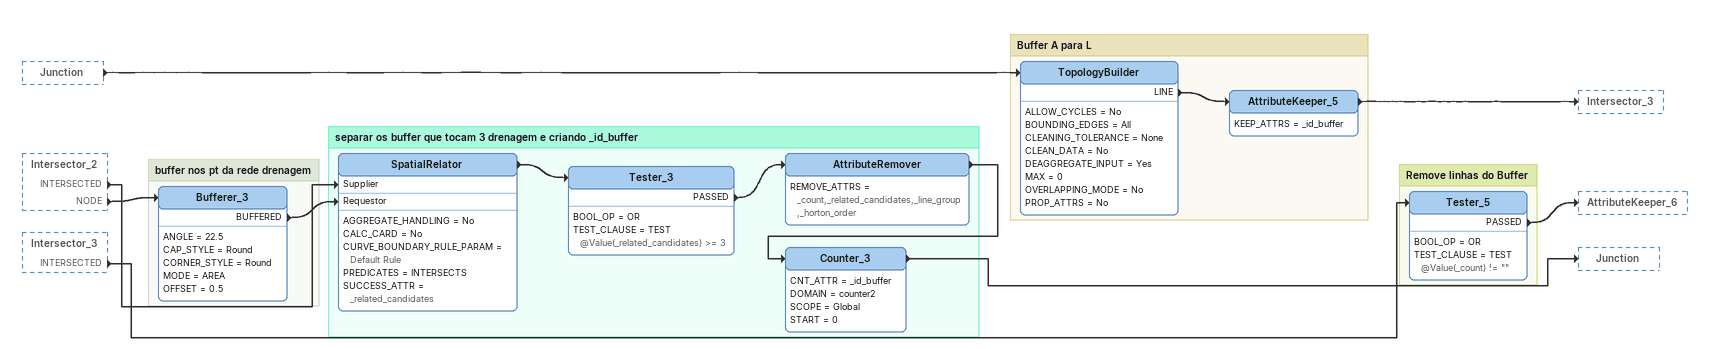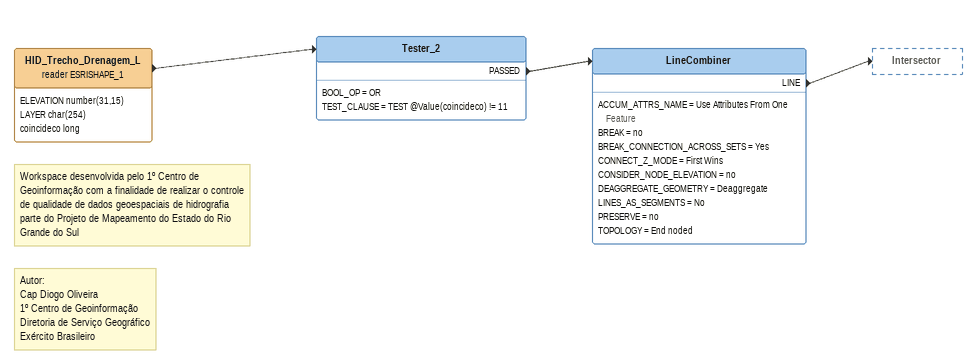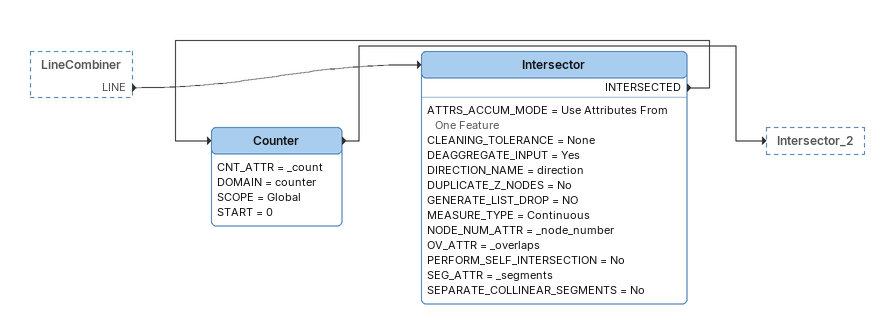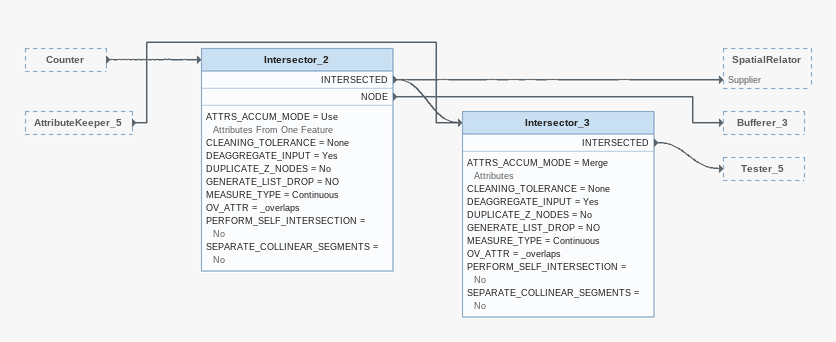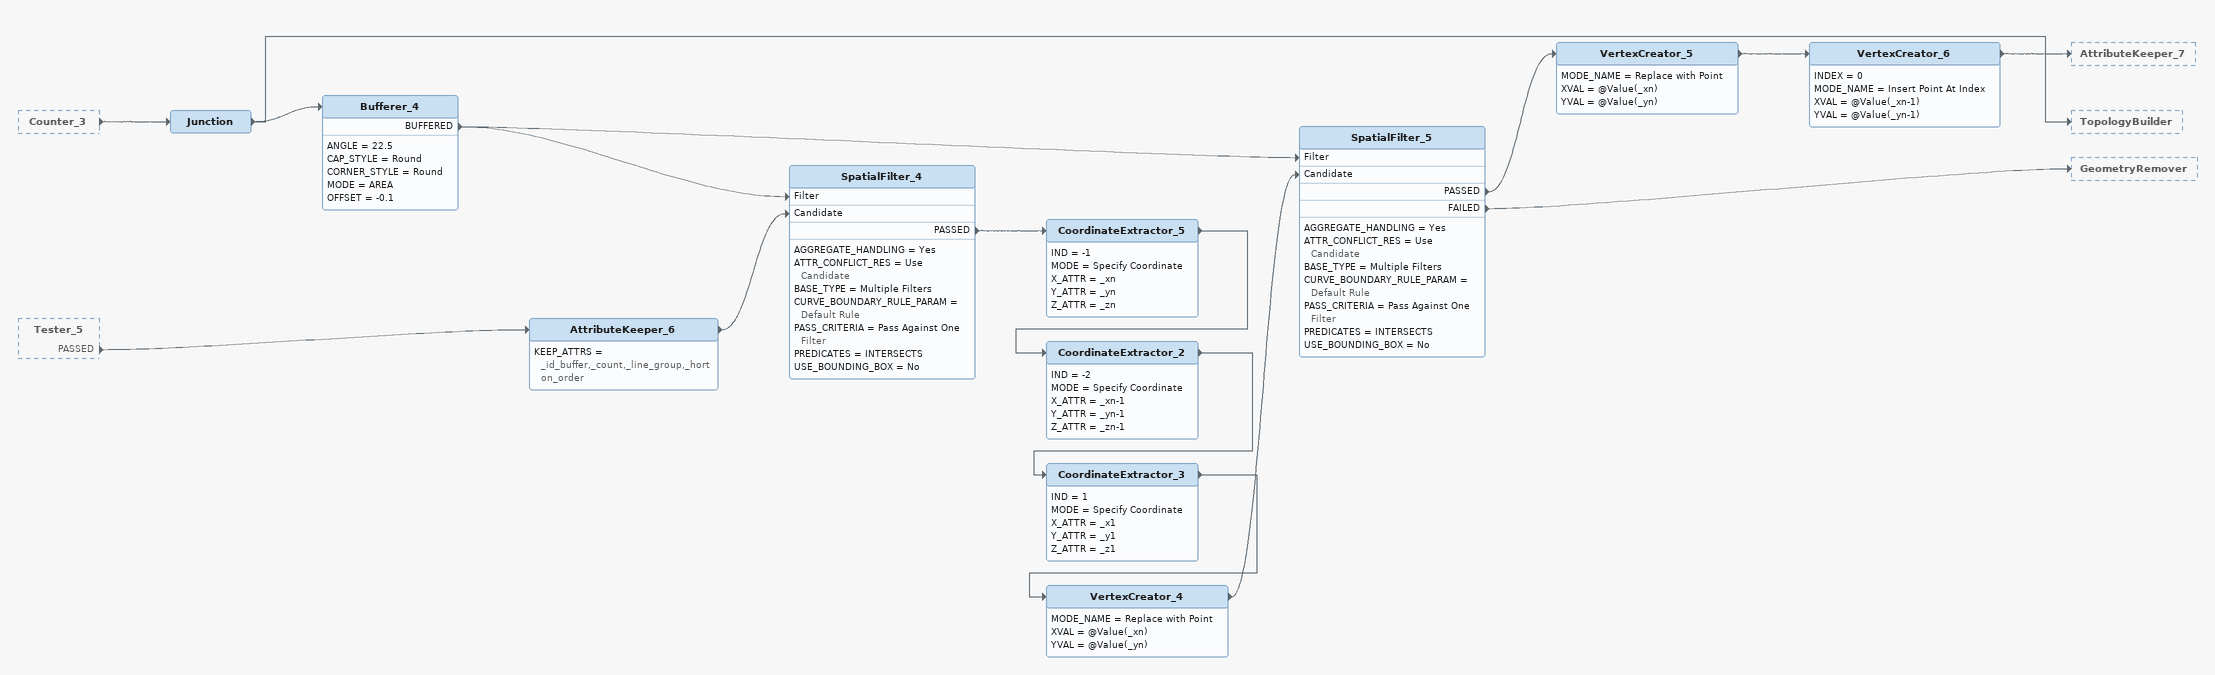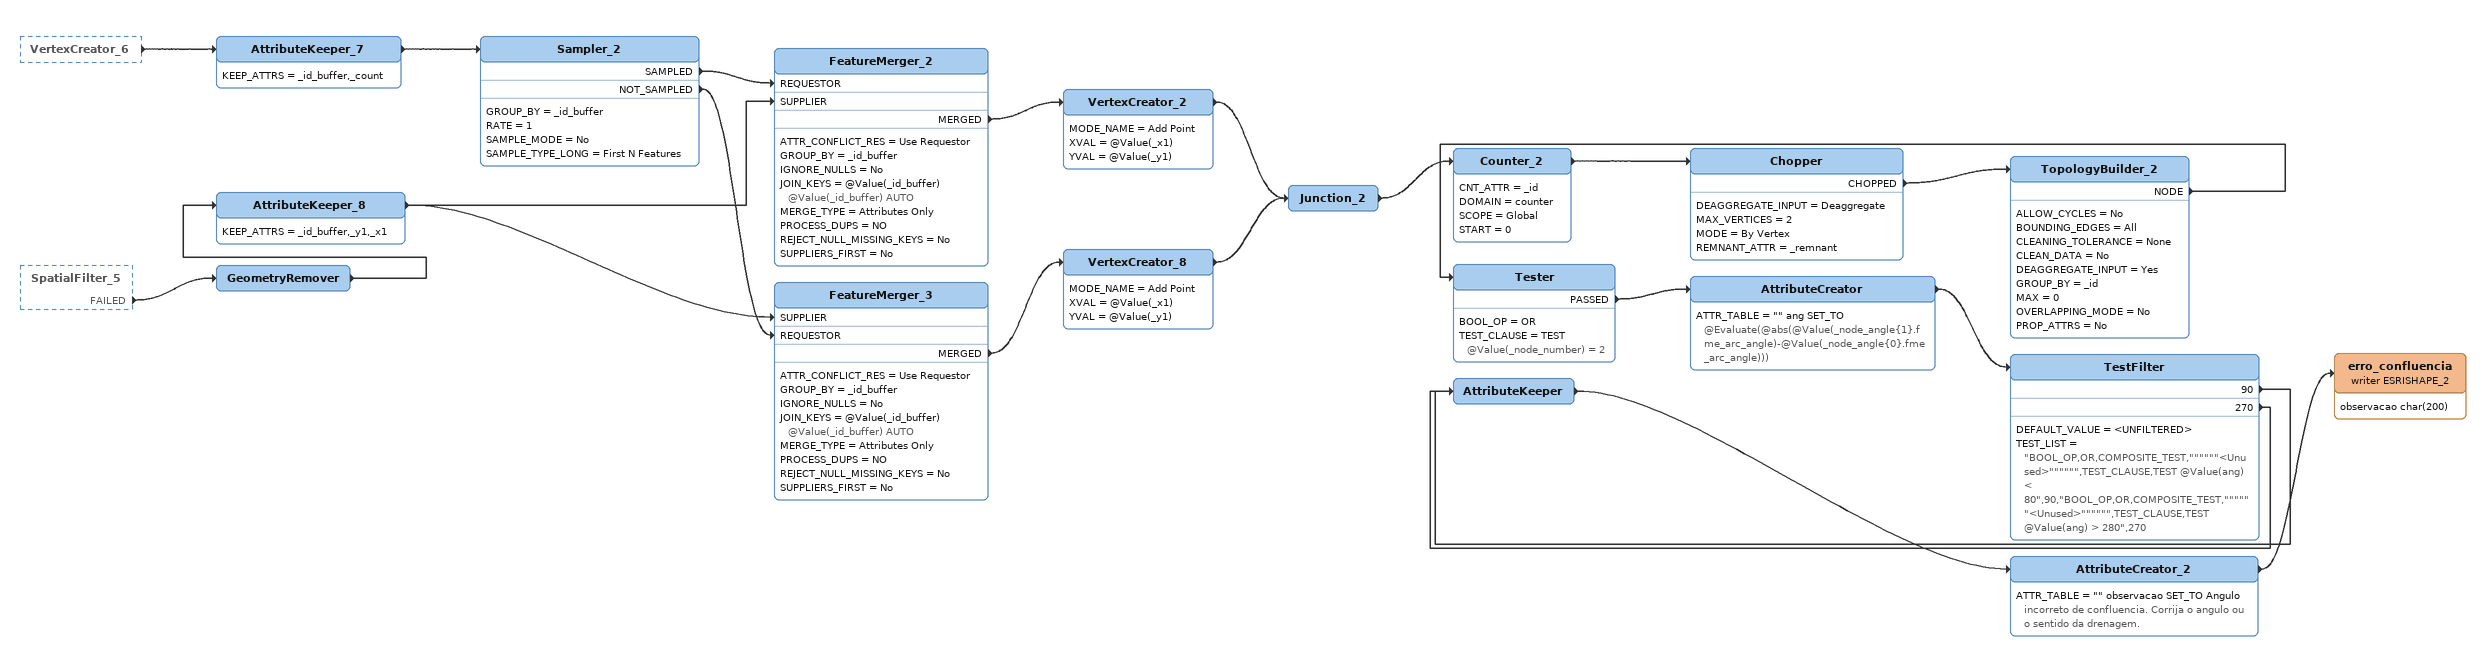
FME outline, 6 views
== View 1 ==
Junction [outside]
    -> TopologyBuilder
Intersector_2 [outside]
    INTERSECTED -> SpatialRelator [Supplier]
    NODE -> Bufferer_3
Intersector_3 [outside]
    INTERSECTED -> Tester_5

Bookmark: buffer nos pt da rede drenagem
Bufferer_3
    ANGLE = 22.5
    CAP_STYLE = Round
    CORNER_STYLE = Round
    MODE = AREA
    OFFSET = 0.5
    BUFFERED -> SpatialRelator [Requestor]

Bookmark: separar os buffer que tocam 3 drenagem e criando _id_buffer
SpatialRelator
    AGGREGATE_HANDLING = No
    CALC_CARD = No
    CURVE_BOUNDARY_RULE_PARAM = Default Rule
    PREDICATES = INTERSECTS
    SUCCESS_ATTR = _related_candidates
    -> Tester_3
Tester_3
    BOOL_OP = OR
    TEST_CLAUSE = TEST @Value(_related_candidates) >= 3
    PASSED -> AttributeRemover
AttributeRemover
    REMOVE_ATTRS = _count,_related_candidates,_line_group,_horton_order
    -> Counter_3
Counter_3
    CNT_ATTR = _id_buffer
    DOMAIN = counter2
    SCOPE = Global
    START = 0
    -> Junction

Bookmark: Buffer A para L
TopologyBuilder
    ALLOW_CYCLES = No
    BOUNDING_EDGES = All
    CLEANING_TOLERANCE = None
    CLEAN_DATA = No
    DEAGGREGATE_INPUT = Yes
    MAX = 0
    OVERLAPPING_MODE = No
    PROP_ATTRS = No
    LINE -> AttributeKeeper_5
AttributeKeeper_5
    KEEP_ATTRS = _id_buffer
    -> Intersector_3

Bookmark: Remove linhas do Buffer
Tester_5
    BOOL_OP = OR
    TEST_CLAUSE = TEST @Value(_count) != ""
    PASSED -> AttributeKeeper_6

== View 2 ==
Note: Workspace desenvolvida pelo 1º Centro de Geoinformação com a finalidade de realizar o controle de qualidade de dados geoespaciais de hidrografia parte do Projeto de Mapeamento do Estado do Rio Grande do Sul
Note: Autor: / Cap Diogo Oliveira / 1º Centro de Geoinformação / Diretoria de Serviço Geográfico / Exército Brasileiro
HID_Trecho_Drenagem_L (reader ESRISHAPE_1)
    attributes: ELEVATION number(31,15), LAYER char(254), coincideco long
    -> Tester_2
Tester_2
    BOOL_OP = OR
    TEST_CLAUSE = TEST @Value(coincideco) != 11
    PASSED -> LineCombiner
LineCombiner
    ACCUM_ATTRS_NAME = Use Attributes From One Feature
    BREAK = no
    BREAK_CONNECTION_ACROSS_SETS = Yes
    CONNECT_Z_MODE = First Wins
    CONSIDER_NODE_ELEVATION = no
    DEAGGREGATE_GEOMETRY = Deaggregate
    LINES_AS_SEGMENTS = No
    PRESERVE = no
    TOPOLOGY = End noded
    LINE -> Intersector

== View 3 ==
LineCombiner [outside]
    LINE -> Intersector
Intersector
    ATTRS_ACCUM_MODE = Use Attributes From One Feature
    CLEANING_TOLERANCE = None
    DEAGGREGATE_INPUT = Yes
    DIRECTION_NAME = direction
    DUPLICATE_Z_NODES = No
    GENERATE_LIST_DROP = NO
    MEASURE_TYPE = Continuous
    NODE_NUM_ATTR = _node_number
    OV_ATTR = _overlaps
    PERFORM_SELF_INTERSECTION = No
    SEG_ATTR = _segments
    SEPARATE_COLLINEAR_SEGMENTS = No
    INTERSECTED -> Counter
Counter
    CNT_ATTR = _count
    DOMAIN = counter
    SCOPE = Global
    START = 0
    -> Intersector_2

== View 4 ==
Counter [outside]
    -> Intersector_2
AttributeKeeper_5 [outside]
    -> Intersector_3
Intersector_2
    ATTRS_ACCUM_MODE = Use Attributes From One Feature
    CLEANING_TOLERANCE = None
    DEAGGREGATE_INPUT = Yes
    DUPLICATE_Z_NODES = No
    GENERATE_LIST_DROP = NO
    MEASURE_TYPE = Continuous
    OV_ATTR = _overlaps
    PERFORM_SELF_INTERSECTION = No
    SEPARATE_COLLINEAR_SEGMENTS = No
    INTERSECTED -> Intersector_3
    INTERSECTED -> SpatialRelator [Supplier]
    NODE -> Bufferer_3
Intersector_3
    ATTRS_ACCUM_MODE = Merge Attributes
    CLEANING_TOLERANCE = None
    DEAGGREGATE_INPUT = Yes
    DUPLICATE_Z_NODES = No
    GENERATE_LIST_DROP = NO
    MEASURE_TYPE = Continuous
    OV_ATTR = _overlaps
    PERFORM_SELF_INTERSECTION = No
    SEPARATE_COLLINEAR_SEGMENTS = No
    INTERSECTED -> Tester_5

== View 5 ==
Counter_3 [outside]
    -> Junction
Tester_5 [outside]
    PASSED -> AttributeKeeper_6
Junction
    -> TopologyBuilder
    -> Bufferer_4
Bufferer_4
    ANGLE = 22.5
    CAP_STYLE = Round
    CORNER_STYLE = Round
    MODE = AREA
    OFFSET = -0.1
    BUFFERED -> SpatialFilter_4 [Filter]
    BUFFERED -> SpatialFilter_5 [Filter]
AttributeKeeper_6
    KEEP_ATTRS = _id_buffer,_count,_line_group,_horton_order
    -> SpatialFilter_4 [Candidate]
SpatialFilter_4
    AGGREGATE_HANDLING = Yes
    ATTR_CONFLICT_RES = Use Candidate
    BASE_TYPE = Multiple Filters
    CURVE_BOUNDARY_RULE_PARAM = Default Rule
    PASS_CRITERIA = Pass Against One Filter
    PREDICATES = INTERSECTS
    USE_BOUNDING_BOX = No
    PASSED -> CoordinateExtractor_5
CoordinateExtractor_5
    IND = -1
    MODE = Specify Coordinate
    X_ATTR = _xn
    Y_ATTR = _yn
    Z_ATTR = _zn
    -> CoordinateExtractor_2
CoordinateExtractor_2
    IND = -2
    MODE = Specify Coordinate
    X_ATTR = _xn-1
    Y_ATTR = _yn-1
    Z_ATTR = _zn-1
    -> CoordinateExtractor_3
CoordinateExtractor_3
    IND = 1
    MODE = Specify Coordinate
    X_ATTR = _x1
    Y_ATTR = _y1
    Z_ATTR = _z1
    -> VertexCreator_4
VertexCreator_4
    MODE_NAME = Replace with Point
    XVAL = @Value(_xn)
    YVAL = @Value(_yn)
    -> SpatialFilter_5 [Candidate]
SpatialFilter_5
    AGGREGATE_HANDLING = Yes
    ATTR_CONFLICT_RES = Use Candidate
    BASE_TYPE = Multiple Filters
    CURVE_BOUNDARY_RULE_PARAM = Default Rule
    PASS_CRITERIA = Pass Against One Filter
    PREDICATES = INTERSECTS
    USE_BOUNDING_BOX = No
    PASSED -> VertexCreator_5
    FAILED -> GeometryRemover
VertexCreator_5
    MODE_NAME = Replace with Point
    XVAL = @Value(_xn)
    YVAL = @Value(_yn)
    -> VertexCreator_6
VertexCreator_6
    INDEX = 0
    MODE_NAME = Insert Point At Index
    XVAL = @Value(_xn-1)
    YVAL = @Value(_yn-1)
    -> AttributeKeeper_7

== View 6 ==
VertexCreator_6 [outside]
    -> AttributeKeeper_7
SpatialFilter_5 [outside]
    FAILED -> GeometryRemover
AttributeKeeper_7
    KEEP_ATTRS = _id_buffer,_count
    -> Sampler_2
Sampler_2
    GROUP_BY = _id_buffer
    RATE = 1
    SAMPLE_MODE = No
    SAMPLE_TYPE_LONG = First N Features
    SAMPLED -> FeatureMerger_2 [REQUESTOR]
    NOT_SAMPLED -> FeatureMerger_3 [REQUESTOR]
GeometryRemover
    -> AttributeKeeper_8
AttributeKeeper_8
    KEEP_ATTRS = _id_buffer,_y1,_x1
    -> FeatureMerger_2 [SUPPLIER]
    -> FeatureMerger_3 [SUPPLIER]
FeatureMerger_2
    ATTR_CONFLICT_RES = Use Requestor
    GROUP_BY = _id_buffer
    IGNORE_NULLS = No
    JOIN_KEYS = @Value(_id_buffer) @Value(_id_buffer) AUTO
    MERGE_TYPE = Attributes Only
    PROCESS_DUPS = NO
    REJECT_NULL_MISSING_KEYS = No
    SUPPLIERS_FIRST = No
    MERGED -> VertexCreator_2
VertexCreator_2
    MODE_NAME = Add Point
    XVAL = @Value(_x1)
    YVAL = @Value(_y1)
    -> Junction_2
FeatureMerger_3
    ATTR_CONFLICT_RES = Use Requestor
    GROUP_BY = _id_buffer
    IGNORE_NULLS = No
    JOIN_KEYS = @Value(_id_buffer) @Value(_id_buffer) AUTO
    MERGE_TYPE = Attributes Only
    PROCESS_DUPS = NO
    REJECT_NULL_MISSING_KEYS = No
    SUPPLIERS_FIRST = No
    MERGED -> VertexCreator_8
VertexCreator_8
    MODE_NAME = Add Point
    XVAL = @Value(_x1)
    YVAL = @Value(_y1)
    -> Junction_2
Junction_2
    -> Counter_2
Counter_2
    CNT_ATTR = _id
    DOMAIN = counter
    SCOPE = Global
    START = 0
    -> Chopper
Chopper
    DEAGGREGATE_INPUT = Deaggregate
    MAX_VERTICES = 2
    MODE = By Vertex
    REMNANT_ATTR = _remnant
    CHOPPED -> TopologyBuilder_2
TopologyBuilder_2
    ALLOW_CYCLES = No
    BOUNDING_EDGES = All
    CLEANING_TOLERANCE = None
    CLEAN_DATA = No
    DEAGGREGATE_INPUT = Yes
    GROUP_BY = _id
    MAX = 0
    OVERLAPPING_MODE = No
    PROP_ATTRS = No
    NODE -> Tester
Tester
    BOOL_OP = OR
    TEST_CLAUSE = TEST @Value(_node_number) = 2
    PASSED -> AttributeCreator
AttributeCreator
    ATTR_TABLE = "" ang SET_TO @Evaluate(@abs(@Value(_node_angle{1}.fme_arc_angle)-@Value(_node_angle{0}.fme_arc_angle)))
    -> TestFilter
TestFilter
    DEFAULT_VALUE = <UNFILTERED>
    TEST_LIST = "BOOL_OP,OR,COMPOSITE_TEST,""""""<Unused>"""""",TEST_CLAUSE,TEST @Value(ang) < 80",90,"BOOL_OP,OR,COMPOSITE_TEST,""""""<Unused>"""""",TEST_CLAUSE,TEST @Value(ang) > 280",270
    90 -> AttributeKeeper
    270 -> AttributeKeeper
AttributeKeeper
    -> AttributeCreator_2
AttributeCreator_2
    ATTR_TABLE = "" observacao SET_TO Angulo incorreto de confluencia. Corrija o angulo ou o sentido da drenagem.
    -> erro_confluencia (writer ESRISHAPE_2)
erro_confluencia (writer ESRISHAPE_2)
    attributes: observacao char(200)
